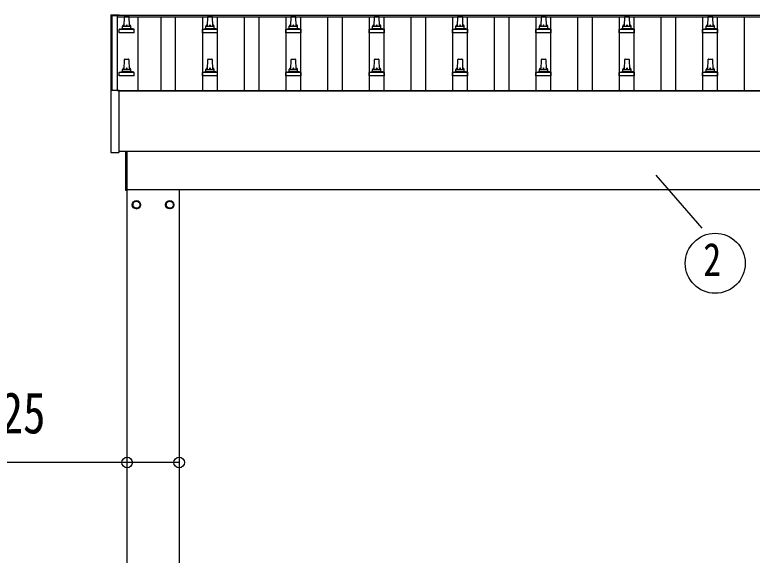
# Model space of a CAD drawing. Units: millimetres, scale not verified. Extents: x -12615 to 12615, y -8910 to 8910.
# Drawn here: x -10528 to -8759, y -1389 to -93 of the extents above; entities that cross this region are included whole.
import ezdxf
from ezdxf.enums import TextEntityAlignment as Align

# ---------------------------------------------------------------- set-up
doc = ezdxf.new("R2010")
doc.units = ezdxf.units.MM
doc.header["$LTSCALE"] = 40
for name, color, linetype in [('0-5_YKK_13', 4, 'Continuous'), ('0-6_YKK_A1', 4, 'Continuous'), ('0-7_YKK_D', 6, 'Continuous')]:
    doc.layers.add(name, color=color, linetype=linetype)
doc.styles.add('ＭＳ ゴシック', font='')
doc.styles.get('ＭＳ ゴシック').set_extended_font_data('MS Gothic')

msp = doc.modelspace()

# ---------------------------------------------------------------- linework, layer by layer
at = {"layer": '0-5_YKK_13'}
for p, q in [((-10298.24, -93.89), (-10298.24, -94.49)), ((-10298.24, -94.49), (-10298.24, -275.16)), ((-10297.24, -93.37), (-10279.24, -93.37)), ((-10278.24, -94.49), (-10278.24, -93.89)), ((-10278.24, -94.55), (-10278.24, -94.49)), ((-10265.94, -121.07), (-10265.21, -97.55)), ((-10264.21, -96.57), (-10255.67, -96.57)), ((-10254.67, -97.55), (-10253.94, -121.07)), ((-10065.94, -121.07), (-10065.21, -97.55)), ((-10064.21, -96.57), (-10055.67, -96.57)), ((-10054.67, -97.55), (-10053.94, -121.07)), ((-9865.94, -121.07), (-9865.21, -97.55)), ((-9864.21, -96.57), (-9855.67, -96.57)), ((-9854.67, -97.55), (-9853.94, -121.07)), ((-9665.94, -121.07), (-9665.21, -97.55)), ((-9664.21, -96.57), (-9655.67, -96.57)), ((-9654.67, -97.55), (-9653.94, -121.07)), ((-9465.94, -121.07), (-9465.21, -97.55)), ((-9464.21, -96.57), (-9455.67, -96.57)), ((-9454.67, -97.55), (-9453.94, -121.07)), ((-9265.94, -121.07), (-9265.21, -97.55)), ((-9264.21, -96.57), (-9255.67, -96.57)), ((-9254.67, -97.55), (-9253.94, -121.07)), ((-9065.94, -121.07), (-9065.21, -97.55)), ((-9064.21, -96.57), (-9055.67, -96.57)), ((-9054.67, -97.55), (-9053.94, -121.07)), ((-8865.94, -121.07), (-8865.21, -97.55)), ((-8864.21, -96.57), (-8855.67, -96.57)), ((-8854.67, -97.55), (-8853.94, -121.07)), ((-10269.94, -125.29), (-10269.94, -121.07)), ((-10268.94, -121.07), (-10250.94, -121.07)), ((-10249.94, -125.29), (-10249.94, -121.07)), ((-10069.94, -125.29), (-10069.94, -121.07)), ((-10068.94, -121.07), (-10050.94, -121.07)), ((-10049.94, -125.29), (-10049.94, -121.07)), ((-9869.94, -125.29), (-9869.94, -121.07)), ((-9868.94, -121.07), (-9850.94, -121.07)), ((-9849.94, -125.29), (-9849.94, -121.07)), ((-9669.94, -125.29), (-9669.94, -121.07)), ((-9668.94, -121.07), (-9650.94, -121.07)), ((-9649.94, -125.29), (-9649.94, -121.07)), ((-9469.94, -125.29), (-9469.94, -121.07)), ((-9468.94, -121.07), (-9450.94, -121.07)), ((-9449.94, -125.29), (-9449.94, -121.07)), ((-9269.94, -125.29), (-9269.94, -121.07)), ((-9268.94, -121.07), (-9250.94, -121.07)), ((-9249.94, -125.29), (-9249.94, -121.07)), ((-9069.94, -125.29), (-9069.94, -121.07)), ((-9068.94, -121.07), (-9050.94, -121.07)), ((-9049.94, -125.29), (-9049.94, -121.07)), ((-8869.94, -125.29), (-8869.94, -121.07)), ((-8868.94, -121.07), (-8850.94, -121.07)), ((-8849.94, -125.29), (-8849.94, -121.07)), ((-10278.19, -136.57), (-10278.19, -128.86)), ((-10241.69, -136.57), (-10278.19, -136.57)), ((-10277.81, -128.07), (-10242.07, -128.07)), ((-10277.43, -127.89), (-10270.7, -126.26)), ((-10270.32, -126.07), (-10249.56, -126.07)), ((-10242.45, -127.89), (-10249.18, -126.26)), ((-10241.69, -136.57), (-10241.69, -128.86)), ((-10078.19, -136.57), (-10078.19, -128.86)), ((-10041.69, -136.57), (-10078.19, -136.57)), ((-10077.81, -128.07), (-10042.07, -128.07)), ((-10077.43, -127.89), (-10070.7, -126.26)), ((-10070.32, -126.07), (-10049.56, -126.07)), ((-10042.45, -127.89), (-10049.18, -126.26)), ((-10041.69, -136.57), (-10041.69, -128.86)), ((-9878.19, -136.57), (-9878.19, -128.86)), ((-9841.69, -136.57), (-9878.19, -136.57)), ((-9877.81, -128.07), (-9842.07, -128.07)), ((-9877.43, -127.89), (-9870.7, -126.26)), ((-9870.32, -126.07), (-9849.56, -126.07)), ((-9842.45, -127.89), (-9849.18, -126.26)), ((-9841.69, -136.57), (-9841.69, -128.86)), ((-9678.19, -136.57), (-9678.19, -128.86)), ((-9641.69, -136.57), (-9678.19, -136.57)), ((-9677.81, -128.07), (-9642.07, -128.07)), ((-9677.43, -127.89), (-9670.7, -126.26)), ((-9670.32, -126.07), (-9649.56, -126.07)), ((-9642.45, -127.89), (-9649.18, -126.26)), ((-9641.69, -136.57), (-9641.69, -128.86)), ((-9478.19, -136.57), (-9478.19, -128.86)), ((-9441.69, -136.57), (-9478.19, -136.57)), ((-9477.81, -128.07), (-9442.07, -128.07)), ((-9477.43, -127.89), (-9470.7, -126.26)), ((-9470.32, -126.07), (-9449.56, -126.07)), ((-9442.45, -127.89), (-9449.18, -126.26)), ((-9441.69, -136.57), (-9441.69, -128.86)), ((-9278.19, -136.57), (-9278.19, -128.86)), ((-9241.69, -136.57), (-9278.19, -136.57)), ((-9277.81, -128.07), (-9242.07, -128.07)), ((-9277.43, -127.89), (-9270.7, -126.26)), ((-9270.32, -126.07), (-9249.56, -126.07)), ((-9242.45, -127.89), (-9249.18, -126.26)), ((-9241.69, -136.57), (-9241.69, -128.86)), ((-9078.19, -136.57), (-9078.19, -128.86)), ((-9041.69, -136.57), (-9078.19, -136.57)), ((-9077.81, -128.07), (-9042.07, -128.07)), ((-9077.43, -127.89), (-9070.7, -126.26)), ((-9070.32, -126.07), (-9049.56, -126.07)), ((-9042.45, -127.89), (-9049.18, -126.26)), ((-9041.69, -136.57), (-9041.69, -128.86)), ((-8878.19, -136.57), (-8878.19, -128.86)), ((-8841.69, -136.57), (-8878.19, -136.57)), ((-8877.81, -128.07), (-8842.07, -128.07)), ((-8877.43, -127.89), (-8870.7, -126.26)), ((-8870.32, -126.07), (-8849.56, -126.07)), ((-8842.45, -127.89), (-8849.18, -126.26)), ((-8841.69, -136.57), (-8841.69, -128.86)), ((-10265.94, -224.41), (-10265.21, -200.88)), ((-10264.21, -199.91), (-10255.67, -199.91)), ((-10254.67, -200.88), (-10253.94, -224.41)), ((-10065.94, -224.41), (-10065.21, -200.88)), ((-10064.21, -199.91), (-10055.67, -199.91)), ((-10054.67, -200.88), (-10053.94, -224.41)), ((-9865.94, -224.41), (-9865.21, -200.88)), ((-9864.21, -199.91), (-9855.67, -199.91)), ((-9854.67, -200.88), (-9853.94, -224.41)), ((-9665.94, -224.41), (-9665.21, -200.88)), ((-9664.21, -199.91), (-9655.67, -199.91)), ((-9654.67, -200.88), (-9653.94, -224.41)), ((-9465.94, -224.41), (-9465.21, -200.88)), ((-9464.21, -199.91), (-9455.67, -199.91)), ((-9454.67, -200.88), (-9453.94, -224.41)), ((-9265.94, -224.41), (-9265.21, -200.88)), ((-9264.21, -199.91), (-9255.67, -199.91)), ((-9254.67, -200.88), (-9253.94, -224.41)), ((-9065.94, -224.41), (-9065.21, -200.88)), ((-9064.21, -199.91), (-9055.67, -199.91)), ((-9054.67, -200.88), (-9053.94, -224.41)), ((-8865.94, -224.41), (-8865.21, -200.88)), ((-8864.21, -199.91), (-8855.67, -199.91)), ((-8854.67, -200.88), (-8853.94, -224.41)), ((-10277.43, -231.22), (-10270.7, -229.59)), ((-10270.32, -229.41), (-10249.56, -229.41)), ((-10269.94, -228.62), (-10269.94, -224.41)), ((-10268.94, -224.41), (-10250.94, -224.41)), ((-10249.94, -228.62), (-10249.94, -224.41)), ((-10242.45, -231.22), (-10249.18, -229.59)), ((-10077.43, -231.22), (-10070.7, -229.59)), ((-10070.32, -229.41), (-10049.56, -229.41)), ((-10069.94, -228.62), (-10069.94, -224.41)), ((-10068.94, -224.41), (-10050.94, -224.41)), ((-10049.94, -228.62), (-10049.94, -224.41)), ((-10042.45, -231.22), (-10049.18, -229.59)), ((-9877.43, -231.22), (-9870.7, -229.59)), ((-9870.32, -229.41), (-9849.56, -229.41)), ((-9869.94, -228.62), (-9869.94, -224.41)), ((-9868.94, -224.41), (-9850.94, -224.41)), ((-9849.94, -228.62), (-9849.94, -224.41)), ((-9842.45, -231.22), (-9849.18, -229.59)), ((-9677.43, -231.22), (-9670.7, -229.59)), ((-9670.32, -229.41), (-9649.56, -229.41)), ((-9669.94, -228.62), (-9669.94, -224.41)), ((-9668.94, -224.41), (-9650.94, -224.41)), ((-9649.94, -228.62), (-9649.94, -224.41)), ((-9642.45, -231.22), (-9649.18, -229.59)), ((-9477.43, -231.22), (-9470.7, -229.59)), ((-9470.32, -229.41), (-9449.56, -229.41)), ((-9469.94, -228.62), (-9469.94, -224.41)), ((-9468.94, -224.41), (-9450.94, -224.41)), ((-9449.94, -228.62), (-9449.94, -224.41)), ((-9442.45, -231.22), (-9449.18, -229.59)), ((-9277.43, -231.22), (-9270.7, -229.59)), ((-9270.32, -229.41), (-9249.56, -229.41)), ((-9269.94, -228.62), (-9269.94, -224.41)), ((-9268.94, -224.41), (-9250.94, -224.41)), ((-9249.94, -228.62), (-9249.94, -224.41)), ((-9242.45, -231.22), (-9249.18, -229.59)), ((-9077.43, -231.22), (-9070.7, -229.59)), ((-9070.32, -229.41), (-9049.56, -229.41)), ((-9069.94, -228.62), (-9069.94, -224.41)), ((-9068.94, -224.41), (-9050.94, -224.41)), ((-9049.94, -228.62), (-9049.94, -224.41)), ((-9042.45, -231.22), (-9049.18, -229.59)), ((-8877.43, -231.22), (-8870.7, -229.59)), ((-8870.32, -229.41), (-8849.56, -229.41)), ((-8869.94, -228.62), (-8869.94, -224.41)), ((-8868.94, -224.41), (-8850.94, -224.41)), ((-8849.94, -228.62), (-8849.94, -224.41)), ((-8842.45, -231.22), (-8849.18, -229.59)), ((-10278.19, -239.91), (-10278.19, -232.19)), ((-10241.69, -239.91), (-10278.19, -239.91)), ((-10277.81, -231.41), (-10242.07, -231.41)), ((-10241.69, -239.91), (-10241.69, -232.19)), ((-10078.19, -239.91), (-10078.19, -232.19)), ((-10041.69, -239.91), (-10078.19, -239.91)), ((-10077.81, -231.41), (-10042.07, -231.41)), ((-10041.69, -239.91), (-10041.69, -232.19)), ((-9878.19, -239.91), (-9878.19, -232.19)), ((-9841.69, -239.91), (-9878.19, -239.91)), ((-9877.81, -231.41), (-9842.07, -231.41)), ((-9841.69, -239.91), (-9841.69, -232.19)), ((-9678.19, -239.91), (-9678.19, -232.19)), ((-9641.69, -239.91), (-9678.19, -239.91)), ((-9677.81, -231.41), (-9642.07, -231.41)), ((-9641.69, -239.91), (-9641.69, -232.19)), ((-9478.19, -239.91), (-9478.19, -232.19)), ((-9441.69, -239.91), (-9478.19, -239.91)), ((-9477.81, -231.41), (-9442.07, -231.41)), ((-9441.69, -239.91), (-9441.69, -232.19)), ((-9278.19, -239.91), (-9278.19, -232.19)), ((-9241.69, -239.91), (-9278.19, -239.91)), ((-9277.81, -231.41), (-9242.07, -231.41)), ((-9241.69, -239.91), (-9241.69, -232.19)), ((-9078.19, -239.91), (-9078.19, -232.19)), ((-9041.69, -239.91), (-9078.19, -239.91)), ((-9077.81, -231.41), (-9042.07, -231.41)), ((-9041.69, -239.91), (-9041.69, -232.19)), ((-8878.19, -239.91), (-8878.19, -232.19)), ((-8841.69, -239.91), (-8878.19, -239.91)), ((-8877.81, -231.41), (-8842.07, -231.41)), ((-8841.69, -239.91), (-8841.69, -232.19)), ((-10298.24, -275.16), (-10298.24, -423.16)), ((-10297.24, -274.66), (-10297.74, -274.66)), ((-10279.24, -274.66), (-10297.24, -274.66)), ((-10278.74, -274.66), (-10279.24, -274.66)), ((-10278.24, -423.16), (-10278.24, -275.16)), ((-10297.74, -423.66), (-10278.74, -423.66)), ((-10261.94, -514.5), (-10261.94, -421.03)), ((-10259.94, -421.03), (-10259.94, -514.5)), ((-10259.94, -514.5), (-10261.94, -514.5)), ((-10227.84, -548.75), (-10227.94, -548.75)), ((-10227.84, -549.25), (-10227.94, -549.25)), ((-10165.04, -548.75), (-10164.94, -548.75)), ((-10165.04, -549.25), (-10164.94, -549.25))]:
    msp.add_line(p, q, dxfattribs=at)
for points in [[(-10298.24, -93.89), (-10298.21, -93.7), (-10298.13, -93.57), (-10298.04, -93.49), (-10297.96, -93.43), (-10297.88, -93.4), (-10297.83, -93.39), (-10297.79, -93.39), (-10297.75, -93.38), (-10297.56, -93.37), (-10297.38, -93.37), (-10297.24, -93.37)], [(-10279.24, -93.37), (-10279.05, -93.37), (-10278.88, -93.37), (-10278.74, -93.38), (-10278.67, -93.39), (-10278.61, -93.4), (-10278.52, -93.44), (-10278.39, -93.54), (-10278.3, -93.67), (-10278.29, -93.69)]]:
    msp.add_lwpolyline(points, dxfattribs=at)
for points in [[(-10236.44, -539.19), (-10244.94, -544.09), (-10244.94, -553.91), (-10236.44, -558.81), (-10227.94, -553.91), (-10227.94, -544.09)], [(-10156.44, -539.19), (-10147.94, -544.09), (-10147.94, -553.91), (-10156.44, -558.81), (-10164.94, -553.91), (-10164.94, -544.09)]]:
    msp.add_lwpolyline(points, close=True, dxfattribs=at)
for centre, radius in [((-10236.44, -549), 10), ((-10236.44, -549), 8.5), ((-10156.44, -549), 10), ((-10156.44, -549), 8.5)]:
    msp.add_circle(centre, radius, dxfattribs=at)
for centre, radius, start, end in [((-10278.74, -93.89), 0.499, 0.00068, 23.5008), ((-10264.21, -97.57), 1, 90, 178.60509), ((-10255.67, -97.57), 1, 1.39491, 90), ((-10064.21, -97.57), 1, 90, 178.60509), ((-10055.67, -97.57), 1, 1.39491, 90), ((-9864.21, -97.57), 1, 90, 178.60509), ((-9855.67, -97.57), 1, 1.39491, 90), ((-9664.21, -97.57), 1, 90, 178.60509), ((-9655.67, -97.57), 1, 1.39491, 90), ((-9464.21, -97.57), 1, 90, 178.60509), ((-9455.67, -97.57), 1, 1.39491, 90), ((-9264.21, -97.57), 1, 90, 178.60509), ((-9255.67, -97.57), 1, 1.39491, 90), ((-9064.21, -97.57), 1, 90, 178.60509), ((-9055.67, -97.57), 1, 1.39491, 90), ((-8864.21, -97.57), 1, 90, 178.60509), ((-8855.67, -97.57), 1, 1.39491, 90), ((-10265.86, -121.71), 4.13, 90, 171.17633), ((-10268.94, -122.07), 1, 90, 180), ((-10256.61, -121.07), 4.83, 133.60282, 180), ((-10263.27, -121.07), 4.83, 0, 46.39718), ((-10254.03, -121.71), 4.13, 8.82367, 90), ((-10250.94, -122.07), 1, 0, 90), ((-10065.86, -121.71), 4.13, 90, 171.17633), ((-10068.94, -122.07), 1, 90, 180), ((-10056.61, -121.07), 4.83, 133.60282, 180), ((-10063.27, -121.07), 4.83, 0, 46.39718), ((-10054.03, -121.71), 4.13, 8.82367, 90), ((-10050.94, -122.07), 1, 0, 90), ((-9865.86, -121.71), 4.13, 90, 171.17633), ((-9868.94, -122.07), 1, 90, 180), ((-9856.61, -121.07), 4.83, 133.60282, 180), ((-9863.27, -121.07), 4.83, 0, 46.39718), ((-9854.03, -121.71), 4.13, 8.82367, 90), ((-9850.94, -122.07), 1, 0, 90), ((-9665.86, -121.71), 4.13, 90, 171.17633), ((-9668.94, -122.07), 1, 90, 180), ((-9656.61, -121.07), 4.83, 133.60282, 180), ((-9663.27, -121.07), 4.83, 0, 46.39718), ((-9654.03, -121.71), 4.13, 8.82367, 90), ((-9650.94, -122.07), 1, 0, 90), ((-9465.86, -121.71), 4.13, 90, 171.17633), ((-9468.94, -122.07), 1, 90, 180), ((-9456.61, -121.07), 4.83, 133.60282, 180), ((-9463.27, -121.07), 4.83, 0, 46.39718), ((-9454.03, -121.71), 4.13, 8.82367, 90), ((-9450.94, -122.07), 1, 0, 90), ((-9265.86, -121.71), 4.13, 90, 171.17633), ((-9268.94, -122.07), 1, 90, 180), ((-9256.61, -121.07), 4.83, 133.60282, 180), ((-9263.27, -121.07), 4.83, 0, 46.39718), ((-9254.03, -121.71), 4.13, 8.82367, 90), ((-9250.94, -122.07), 1, 0, 90), ((-9065.86, -121.71), 4.13, 90, 171.17633), ((-9068.94, -122.07), 1, 90, 180), ((-9056.61, -121.07), 4.83, 133.60282, 180), ((-9063.27, -121.07), 4.83, 0, 46.39718), ((-9054.03, -121.71), 4.13, 8.82367, 90), ((-9050.94, -122.07), 1, 0, 90), ((-8865.86, -121.71), 4.13, 90, 171.17633), ((-8868.94, -122.07), 1, 90, 180), ((-8856.61, -121.07), 4.83, 133.60282, 180), ((-8863.27, -121.07), 4.83, 0, 46.39718), ((-8854.03, -121.71), 4.13, 8.82367, 90), ((-8850.94, -122.07), 1, 0, 90), ((-10277.19, -128.86), 1, 103.62699, 180), ((-10270.94, -125.29), 1, 283.62699, 0), ((-10248.94, -125.29), 1, 180, 256.37301), ((-10242.69, -128.86), 1, 0, 76.37301), ((-10077.19, -128.86), 1, 103.62699, 180), ((-10070.94, -125.29), 1, 283.62699, 0), ((-10048.94, -125.29), 1, 180, 256.37301), ((-10042.69, -128.86), 1, 0, 76.37301), ((-9877.19, -128.86), 1, 103.62699, 180), ((-9870.94, -125.29), 1, 283.62699, 0), ((-9848.94, -125.29), 1, 180, 256.37301), ((-9842.69, -128.86), 1, 0, 76.37301), ((-9677.19, -128.86), 1, 103.62699, 180), ((-9670.94, -125.29), 1, 283.62699, 0), ((-9648.94, -125.29), 1, 180, 256.37301), ((-9642.69, -128.86), 1, 0, 76.37301), ((-9477.19, -128.86), 1, 103.62699, 180), ((-9470.94, -125.29), 1, 283.62699, 0), ((-9448.94, -125.29), 1, 180, 256.37301), ((-9442.69, -128.86), 1, 0, 76.37301), ((-9277.19, -128.86), 1, 103.62699, 180), ((-9270.94, -125.29), 1, 283.62699, 0), ((-9248.94, -125.29), 1, 180, 256.37301), ((-9242.69, -128.86), 1, 0, 76.37301), ((-9077.19, -128.86), 1, 103.62699, 180), ((-9070.94, -125.29), 1, 283.62699, 0), ((-9048.94, -125.29), 1, 180, 256.37301), ((-9042.69, -128.86), 1, 0, 76.37301), ((-8877.19, -128.86), 1, 103.62699, 180), ((-8870.94, -125.29), 1, 283.62699, 0), ((-8848.94, -125.29), 1, 180, 256.37301), ((-8842.69, -128.86), 1, 0, 76.37301), ((-10264.21, -200.91), 1, 90, 178.60509), ((-10255.67, -200.91), 1, 1.39491, 90), ((-10064.21, -200.91), 1, 90, 178.60509), ((-10055.67, -200.91), 1, 1.39491, 90), ((-9864.21, -200.91), 1, 90, 178.60509), ((-9855.67, -200.91), 1, 1.39491, 90), ((-9664.21, -200.91), 1, 90, 178.60509), ((-9655.67, -200.91), 1, 1.39491, 90), ((-9464.21, -200.91), 1, 90, 178.60509), ((-9455.67, -200.91), 1, 1.39491, 90), ((-9264.21, -200.91), 1, 90, 178.60509), ((-9255.67, -200.91), 1, 1.39491, 90), ((-9064.21, -200.91), 1, 90, 178.60509), ((-9055.67, -200.91), 1, 1.39491, 90), ((-8864.21, -200.91), 1, 90, 178.60509), ((-8855.67, -200.91), 1, 1.39491, 90), ((-10270.94, -228.62), 1, 283.62699, 0), ((-10265.86, -225.04), 4.13, 90, 171.17633), ((-10268.94, -225.41), 1, 90, 180), ((-10256.61, -224.41), 4.83, 133.60282, 180), ((-10263.27, -224.41), 4.83, 0, 46.39718), ((-10254.03, -225.04), 4.13, 8.82367, 90), ((-10250.94, -225.41), 1, 0, 90), ((-10248.94, -228.62), 1, 180, 256.37301), ((-10070.94, -228.62), 1, 283.62699, 0), ((-10065.86, -225.04), 4.13, 90, 171.17633), ((-10068.94, -225.41), 1, 90, 180), ((-10056.61, -224.41), 4.83, 133.60282, 180), ((-10063.27, -224.41), 4.83, 0, 46.39718), ((-10054.03, -225.04), 4.13, 8.82367, 90), ((-10050.94, -225.41), 1, 0, 90), ((-10048.94, -228.62), 1, 180, 256.37301), ((-9870.94, -228.62), 1, 283.62699, 0), ((-9865.86, -225.04), 4.13, 90, 171.17633), ((-9868.94, -225.41), 1, 90, 180), ((-9856.61, -224.41), 4.83, 133.60282, 180), ((-9863.27, -224.41), 4.83, 0, 46.39718), ((-9854.03, -225.04), 4.13, 8.82367, 90), ((-9850.94, -225.41), 1, 0, 90), ((-9848.94, -228.62), 1, 180, 256.37301), ((-9670.94, -228.62), 1, 283.62699, 0), ((-9665.86, -225.04), 4.13, 90, 171.17633), ((-9668.94, -225.41), 1, 90, 180), ((-9656.61, -224.41), 4.83, 133.60282, 180), ((-9663.27, -224.41), 4.83, 0, 46.39718), ((-9654.03, -225.04), 4.13, 8.82367, 90), ((-9650.94, -225.41), 1, 0, 90), ((-9648.94, -228.62), 1, 180, 256.37301), ((-9470.94, -228.62), 1, 283.62699, 0), ((-9465.86, -225.04), 4.13, 90, 171.17633), ((-9468.94, -225.41), 1, 90, 180), ((-9456.61, -224.41), 4.83, 133.60282, 180), ((-9463.27, -224.41), 4.83, 0, 46.39718), ((-9454.03, -225.04), 4.13, 8.82367, 90), ((-9450.94, -225.41), 1, 0, 90), ((-9448.94, -228.62), 1, 180, 256.37301), ((-9270.94, -228.62), 1, 283.62699, 0), ((-9265.86, -225.04), 4.13, 90, 171.17633), ((-9268.94, -225.41), 1, 90, 180), ((-9256.61, -224.41), 4.83, 133.60282, 180), ((-9263.27, -224.41), 4.83, 0, 46.39718), ((-9254.03, -225.04), 4.13, 8.82367, 90), ((-9250.94, -225.41), 1, 0, 90), ((-9248.94, -228.62), 1, 180, 256.37301), ((-9070.94, -228.62), 1, 283.62699, 0), ((-9065.86, -225.04), 4.13, 90, 171.17633), ((-9068.94, -225.41), 1, 90, 180), ((-9056.61, -224.41), 4.83, 133.60282, 180), ((-9063.27, -224.41), 4.83, 0, 46.39718), ((-9054.03, -225.04), 4.13, 8.82367, 90), ((-9050.94, -225.41), 1, 0, 90), ((-9048.94, -228.62), 1, 180, 256.37301), ((-8870.94, -228.62), 1, 283.62699, 0), ((-8865.86, -225.04), 4.13, 90, 171.17633), ((-8868.94, -225.41), 1, 90, 180), ((-8856.61, -224.41), 4.83, 133.60282, 180), ((-8863.27, -224.41), 4.83, 0, 46.39718), ((-8854.03, -225.04), 4.13, 8.82367, 90), ((-8850.94, -225.41), 1, 0, 90), ((-8848.94, -228.62), 1, 180, 256.37301), ((-10277.19, -232.19), 1, 103.62699, 180), ((-10242.69, -232.19), 1, 0, 76.37301), ((-10077.19, -232.19), 1, 103.62699, 180), ((-10042.69, -232.19), 1, 0, 76.37301), ((-9877.19, -232.19), 1, 103.62699, 180), ((-9842.69, -232.19), 1, 0, 76.37301), ((-9677.19, -232.19), 1, 103.62699, 180), ((-9642.69, -232.19), 1, 0, 76.37301), ((-9477.19, -232.19), 1, 103.62699, 180), ((-9442.69, -232.19), 1, 0, 76.37301), ((-9277.19, -232.19), 1, 103.62699, 180), ((-9242.69, -232.19), 1, 0, 76.37301), ((-9077.19, -232.19), 1, 103.62699, 180), ((-9042.69, -232.19), 1, 0, 76.37301), ((-8877.19, -232.19), 1, 103.62699, 180), ((-8842.69, -232.19), 1, 0, 76.37301), ((-10297.74, -275.16), 0.5, 90, 180), ((-10278.74, -275.16), 0.5, 0, 90), ((-10297.74, -423.16), 0.5, 180, 270), ((-10278.74, -423.16), 0.5, 270, 0), ((-10236.44, -549), 8.6, 171.25399, 188.74601), ((-10236.44, -549), 8.6, 111.25399, 128.74601), ((-10236.44, -549), 8.6, 51.25399, 68.74601), ((-10236.44, -549), 8.6, 1.66581, 8.74601), ((-10156.44, -549), 8.6, 171.25399, 178.33419), ((-10156.44, -549), 8.6, 111.25399, 128.74601), ((-10156.44, -549), 8.6, 51.25399, 68.74601), ((-10156.44, -549), 8.6, 351.25399, 8.74601), ((-10236.44, -549), 8.6, 231.25399, 248.74601), ((-10236.44, -549), 8.6, 291.25399, 308.74601), ((-10236.44, -549), 8.6, 351.25399, 358.33419), ((-10156.44, -549), 8.6, 181.66581, 188.74601), ((-10156.44, -549), 8.6, 231.25399, 248.74601), ((-10156.44, -549), 8.6, 291.25399, 308.74601)]:
    msp.add_arc(centre, radius, start, end, dxfattribs=at)
at = {"layer": '0-6_YKK_A1'}
for p, q in [((-10294.94, -95.52), (-10282.94, -95.52)), ((-10294.94, -274.66), (-10294.94, -95.52)), ((-10282.94, -94.55), (-7236.94, -94.55)), ((-10282.94, -94.55), (-10282.94, -98.14)), ((-10282.94, -95.52), (-10282.94, -274.66)), ((-10282.94, -98.14), (-7236.94, -98.14)), ((-10233.44, -98.14), (-10233.44, -274.6)), ((-10177.44, -274.6), (-10177.44, -98.14)), ((-10142.44, -274.6), (-10142.44, -98.14)), ((-10077.44, -274.6), (-10077.44, -98.14)), ((-10042.44, -274.6), (-10042.44, -98.14)), ((-9977.44, -274.6), (-9977.44, -98.14)), ((-9942.44, -274.6), (-9942.44, -98.14)), ((-9877.44, -274.6), (-9877.44, -98.14)), ((-9842.44, -274.6), (-9842.44, -98.14)), ((-9777.44, -274.6), (-9777.44, -98.14)), ((-9742.44, -274.6), (-9742.44, -98.14)), ((-9677.44, -274.6), (-9677.44, -98.14)), ((-9642.44, -274.6), (-9642.44, -98.14)), ((-9577.44, -274.6), (-9577.44, -98.14)), ((-9542.44, -274.6), (-9542.44, -98.14)), ((-9477.44, -274.6), (-9477.44, -98.14)), ((-9442.44, -274.6), (-9442.44, -98.14)), ((-9377.44, -274.6), (-9377.44, -98.14)), ((-9342.44, -274.6), (-9342.44, -98.14)), ((-9277.44, -274.6), (-9277.44, -98.14)), ((-9242.44, -274.6), (-9242.44, -98.14)), ((-9177.44, -274.6), (-9177.44, -98.14)), ((-9142.44, -274.6), (-9142.44, -98.14)), ((-9077.44, -274.6), (-9077.44, -98.14)), ((-9042.44, -274.6), (-9042.44, -98.14)), ((-8977.44, -274.6), (-8977.44, -98.14)), ((-8942.44, -274.6), (-8942.44, -98.14)), ((-8877.44, -274.6), (-8877.44, -98.14)), ((-8842.44, -274.6), (-8842.44, -98.14)), ((-8777.44, -274.6), (-8777.44, -98.14)), ((-10282.94, -274.6), (-7236.94, -274.6)), ((-10278.24, -276.15), (-7241.64, -276.15)), ((-7241.64, -421.03), (-10278.24, -421.03)), ((-10259.94, -512), (-7363.94, -512)), ((-10258.94, -3312), (-10258.94, -512)), ((-10133.94, -512), (-10133.94, -3312))]:
    msp.add_line(p, q, dxfattribs=at)
at = {"layer": '0-7_YKK_D'}
msp.add_line((-8990.3, -478.28), (-8880.41, -605.05), dxfattribs=at)
msp.add_lwpolyline([(-10133.94, -1167), (-10258.94, -1167), (-10749.94, -1167)], dxfattribs=at)
for centre, radius in [((-8848.04, -689.36), 72), ((-10258.94, -1167), 12.75), ((-10133.94, -1167), 12.75)]:
    msp.add_circle(centre, radius, dxfattribs=at)

# ---------------------------------------------------------------- texts
at = {"layer": '0-7_YKK_D', "style": 'ＭＳ ゴシック', "width": 0.8}
for s, height, p in [('2', 79.18, (-8876.84, -743.36)), ('□125', 98.97, (-10724.34, -1127))]:
    msp.add_text(s, height=height, dxfattribs=at).set_placement(p, align=Align.BOTTOM_LEFT)

doc.saveas('drawing.dxf')
